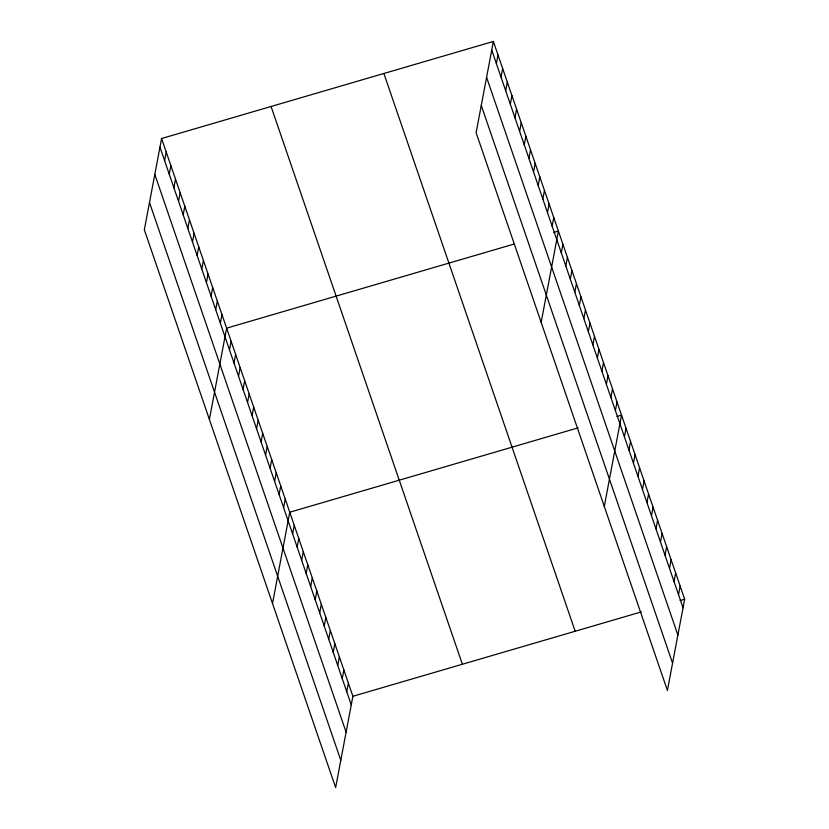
<?xml version="1.0" encoding="UTF-8"?>
<svg xmlns="http://www.w3.org/2000/svg" width="829" height="829" viewBox="0 0 829 829"><rect width="100%" height="100%" fill="white"/><g stroke="black" fill="none" stroke-linecap="round" stroke-linejoin="round"><path stroke-width="1.24" d="M161.582 138.526L144.339 229.788L335.641 787.55L352.885 696.287L161.582 138.526L493.359 41.45L684.661 599.212L667.418 690.474L476.115 132.713L493.359 41.45M164.608 160.66L166.225 152.07M169.251 174.204L170.878 165.613M173.893 187.748L175.52 179.157M178.546 201.292L180.162 192.711M183.188 214.846L184.815 206.255M187.831 228.389L189.458 219.799M192.483 241.933L194.1 233.343M197.126 255.477L198.753 246.887M201.768 269.021L203.395 260.43M206.421 282.575L208.038 273.984M211.063 296.119L212.69 287.528M215.706 309.663L217.333 301.072M220.359 323.206L221.975 314.616M209.385 419.422L226.628 328.16L513.928 244.099M229.509 349.9L231.136 341.31M234.016 363.05L235.643 354.46M238.534 376.19L240.151 367.61M243.042 389.34L244.659 380.749M247.55 402.49L249.166 393.899M252.057 415.64L253.684 407.049M256.565 428.78L258.192 420.189M261.073 441.93L262.7 433.339M265.581 455.08L267.207 446.489M270.099 468.23L271.715 459.639M274.606 481.369L276.223 472.779M279.114 494.519L280.73 485.929M283.622 507.669L285.249 499.079M272.513 603.491L289.756 512.229L578.196 427.826M292.637 533.959L294.264 525.368M297.145 547.109L298.772 538.518M301.663 560.259L303.279 551.668M306.17 573.399L307.787 564.818M310.678 586.549L312.305 577.958M315.186 599.699L316.813 591.108M319.693 612.849L321.32 604.258M324.201 625.988L325.828 617.398M328.709 639.138L330.336 630.548M333.227 652.288L334.843 643.698M337.735 665.438L339.351 656.848M342.242 678.578L343.869 669.987M346.75 691.728L348.377 683.137M496.384 63.584L498.011 54.994M501.027 77.128L502.654 68.538M505.68 90.672L507.296 82.092M510.322 104.226L511.949 95.636M514.964 117.77L516.591 109.179M519.617 131.314L521.234 122.723M524.26 144.857L525.887 136.267M528.902 158.401L530.529 149.811M533.555 171.955L535.171 163.365M538.197 185.499L539.824 176.909M542.84 199.043L544.466 190.452M547.492 212.587L549.109 203.996M552.135 226.13L553.762 217.54M541.161 322.357L558.404 231.094L553.845 232.421M561.285 252.824L562.912 244.234M565.803 265.974L567.419 257.384M570.311 279.124L571.927 270.534M574.818 292.264L576.445 283.673M579.326 305.414L580.953 296.823M583.834 318.564L585.461 309.973M588.341 331.714L589.968 323.123M592.849 344.854L594.476 336.263M597.367 358.004L598.984 349.413M601.875 371.154L603.491 362.563M606.382 384.304L608.009 375.713M610.89 397.443L612.517 388.853M615.398 410.593L617.025 402.003M604.289 506.415L621.532 415.153L616.973 416.49M624.424 436.883L626.04 428.292M628.931 450.033L630.548 441.442M633.439 463.183L635.055 454.593M637.947 476.333L639.573 467.743M642.454 489.473L644.081 480.882M646.962 502.623L648.589 494.032M651.47 515.773L653.097 507.182M655.988 528.923L657.604 520.332M660.495 542.062L662.112 533.472M665.003 555.212L666.62 546.622M669.511 568.362L671.138 559.772M674.018 581.512L675.645 572.922M678.526 594.652L680.153 586.062M352.885 696.287L641.325 611.895M680.101 600.548L684.661 599.212M491.742 50.041L683.034 607.802M486.582 77.325L677.884 635.087M481.276 105.428L672.568 663.19M383.879 73.48L575.171 631.242M271.073 106.485L462.375 664.247M159.956 147.116L351.258 704.878M154.805 174.401L346.107 732.162M149.489 202.504L340.792 760.266"/></g></svg>
